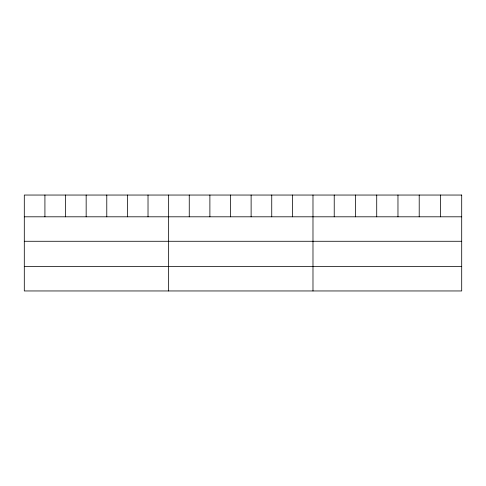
<?xml version="1.0" encoding="UTF-8"?>
<svg xmlns="http://www.w3.org/2000/svg" width="486" height="486" viewBox="0 0 486 486"><rect width="100%" height="100%" fill="white"/><g stroke="black" fill="none" stroke-linecap="round" stroke-linejoin="round"><path stroke-width="0.73" d="M24.3 216.805L461.7 216.805M24.3 241.275L461.7 241.275M24.3 266.486L461.7 266.486M440.456 195.044L440.456 216.805M419.211 195.044L419.211 216.805M397.967 195.044L397.967 216.805M376.717 195.044L376.717 216.805M355.473 195.044L355.473 216.805M334.228 195.044L334.228 216.805M312.984 195.044L312.984 290.956M292.365 195.044L292.365 216.805M271.741 195.044L271.741 216.805M251.122 195.044L251.122 216.805M230.504 195.044L230.504 216.805M209.885 195.044L209.885 216.805M189.261 195.044L189.261 216.805M168.642 195.044L168.642 290.956M148.023 195.044L148.023 216.805M127.399 195.044L127.399 216.805M106.78 195.044L106.78 216.805M86.162 195.044L86.162 216.805M65.543 195.044L65.543 216.805M44.919 195.044L44.919 216.805M461.7 195.044L24.3 195.044L24.3 290.956L461.7 290.956L461.7 195.044"/></g></svg>
